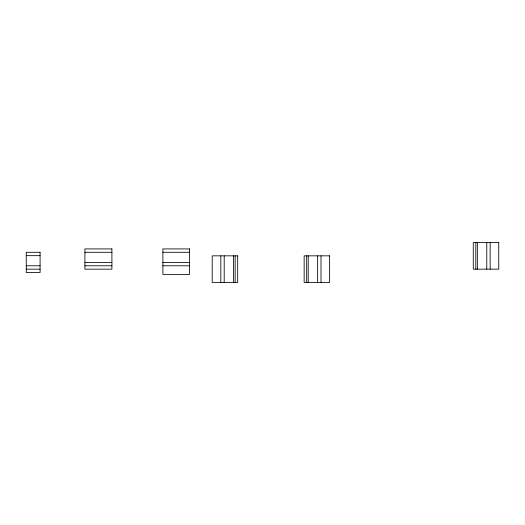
<?xml version="1.0" encoding="UTF-8"?>
<svg xmlns="http://www.w3.org/2000/svg" width="525" height="525" viewBox="0 0 525 525"><rect width="100%" height="100%" fill="white"/><g stroke="black" fill="none" stroke-linecap="round" stroke-linejoin="round"><path stroke-width="0.79" d="M84.919 252.295L111.904 252.295M162.894 252.295L189.545 252.295M26.25 255.668L40.077 255.668M84.919 262.415L111.904 262.415M162.894 262.415L189.545 262.415M26.25 265.788L40.077 265.788M84.919 265.788L111.904 265.788M162.894 265.788L189.545 265.788M26.25 269.161L40.077 269.161M490.147 242.517L490.147 269.161M486.773 242.517L486.773 269.161M477.356 242.517L477.356 269.161M475.814 242.517L475.814 269.161M321.018 255.839L321.018 282.483M317.645 255.839L317.645 282.483M308.228 255.839L308.228 282.483M306.685 255.839L306.685 282.483M235.154 255.839L235.154 282.483M233.612 255.839L233.612 282.483M224.195 255.839L224.195 282.483M220.822 255.839L220.822 282.483M498.75 242.517L473.281 242.517L473.281 269.161L498.75 269.161L498.75 242.517M111.904 248.922L84.919 248.922L84.919 269.161L111.904 269.161L111.904 248.922M189.545 248.922L162.894 248.922L162.894 274.391L189.545 274.391L189.545 248.922M40.077 252.295L26.25 252.295L26.25 272.534L40.077 272.534L40.077 252.295M237.687 255.839L212.218 255.839L212.218 282.483L237.687 282.483L237.687 255.839M329.621 255.839L304.152 255.839L304.152 282.483L329.621 282.483L329.621 255.839"/></g></svg>
